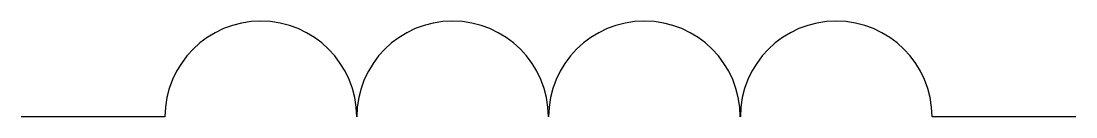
# Model space of a CAD drawing. Header units: millimetres. Extents: x 258.1 to 270.5, y 205.2 to 206.4.
import ezdxf

# ---------------------------------------------------------------- set-up
doc = ezdxf.new("R2010")
doc.units = ezdxf.units.MM

msp = doc.modelspace()

# ---------------------------------------------------------------- linework, layer by layer
for p, q in [((259.784, 205.22), (258.087, 205.22)), ((270.533, 205.22), (268.836, 205.22))]:
    msp.add_line(p, q)
for centre in [(260.916, 205.22), (263.179, 205.22), (265.442, 205.22), (267.705, 205.22)]:
    msp.add_arc(centre, 1.131, 0, 180)

doc.saveas('drawing.dxf')
